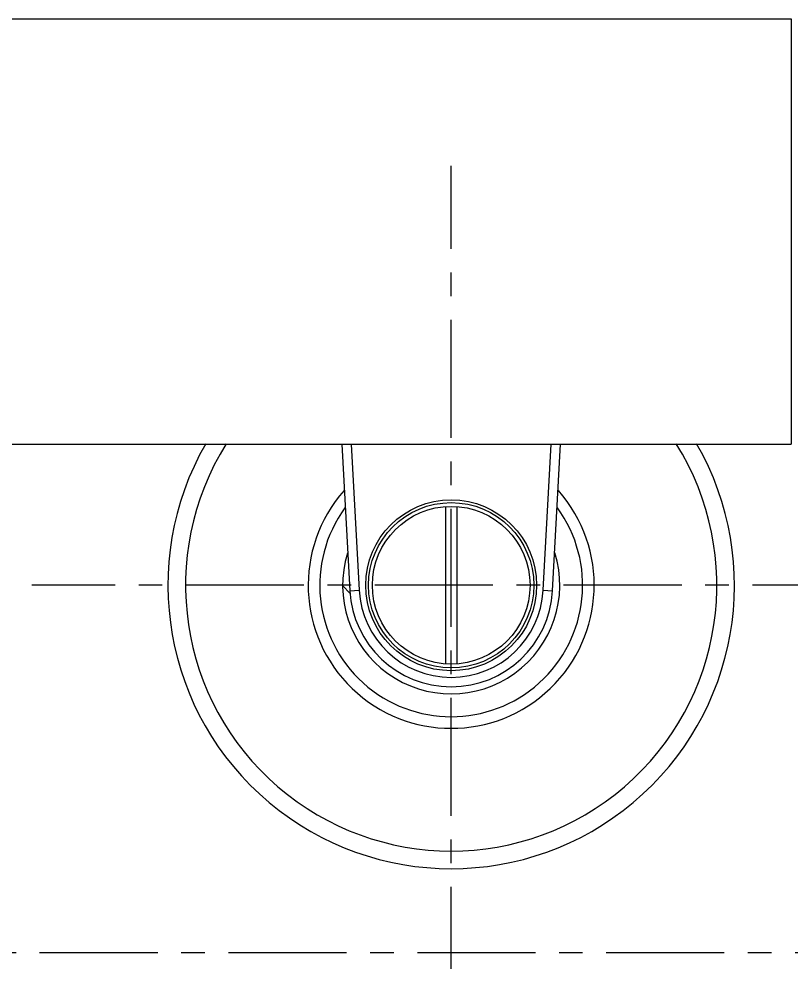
# Model space of a CAD drawing. Extents: x 912 to 2041, y 618 to 1444.
# Drawn here: x 1204.6 to 1286.4, y 732.1 to 831.9 of the extents above; entities that cross this region are included whole.
import ezdxf

# ---------------------------------------------------------------- set-up
doc = ezdxf.new("R2010")
doc.units = 0
doc.header["$LTSCALE"] = 10
doc.header["$MEASUREMENT"] = 0
doc.linetypes.add('CENTER', pattern=[2, 1.25, -0.25, 0.25, -0.25])
doc.layers.get('0').update_dxf_attribs({"linetype": 'CONTINUOUS'})
doc.layers.add('DEFAULT_1', color=7, linetype='CENTER')

msp = doc.modelspace()

# ---------------------------------------------------------------- linework, layer by layer
at = {"color": 7, "linetype": 'Continuous'}
for p, q in [((1183.896, 831.935), (1286.396, 831.935)), ((1286.396, 831.935), (1286.396, 786.935)), ((1077.896, 786.935), (1286.396, 786.935)), ((1238.81, 786.935), (1239.662, 771.397)), ((1261.13, 771.397), (1261.982, 786.935)), ((1249.796, 780.313), (1249.796, 763.657)), ((1250.996, 780.313), (1250.996, 763.657)), ((1239.63, 771.985), (1238.896, 771.985)), ((1238.896, 771.949), (1239.701, 771.114))]:
    msp.add_line(p, q, dxfattribs=at)
at = {"color": 9, "linetype": 'Continuous'}
for p, q in [((1239.812, 786.935), (1240.66, 771.451)), ((1260.131, 771.451), (1260.98, 786.935)), ((1239.662, 771.397), (1240.66, 771.451)), ((1260.131, 771.451), (1261.13, 771.397))]:
    msp.add_line(p, q, dxfattribs=at)
at = {"color": 7, "linetype": 'Continuous'}
for radius in [9.05, 8.75, 8.35]:
    msp.add_circle((1250.396, 771.985), radius, dxfattribs=at)
for radius, start, end in [(30, 150.0405, 29.9595), (11.5, 162.80001, 17.35715), (10.75, 183.13792, 356.86208)]:
    msp.add_arc((1250.396, 771.985), radius, start, end, dxfattribs=at)
at = {"color": 9, "linetype": 'Continuous'}
for radius, start, end in [(28.134, 147.82225, 32.17775), (15.144, 138.53473, 41.46527), (13.918, 143.90588, 36.09412), (9.75, 183.13776, 356.86225)]:
    msp.add_arc((1250.396, 771.985), radius, start, end, dxfattribs=at)
at = {"layer": 'DEFAULT_1', "color": 1, "linetype": 'CENTER'}
for p, q in [((1250.396, 727.577), (1250.396, 816.393)), ((1294.804, 771.985), (1205.988, 771.985)), ((1379.313, 733.089), (1186.396, 733.089))]:
    msp.add_line(p, q, dxfattribs=at)

doc.saveas('drawing.dxf')
